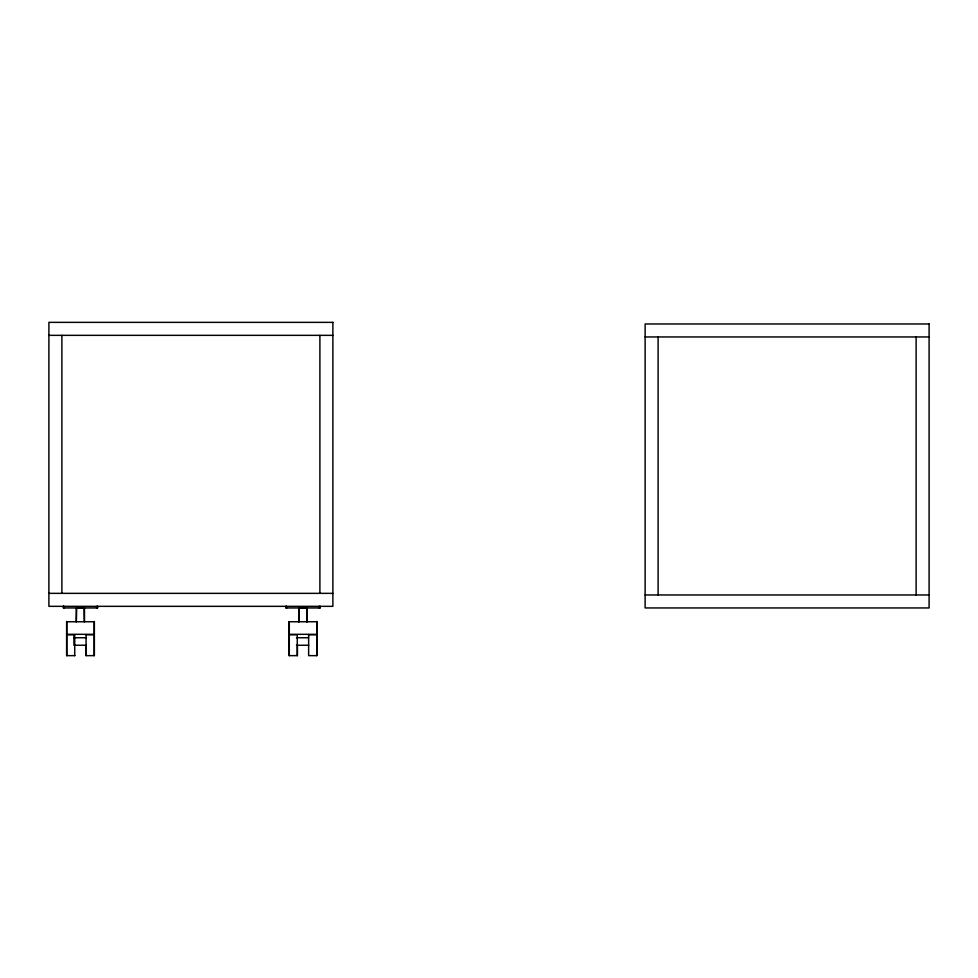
<?xml version="1.0" encoding="UTF-8"?>
<svg xmlns="http://www.w3.org/2000/svg" width="978" height="978" viewBox="0 0 978 978"><rect width="100%" height="100%" fill="white"/><g stroke="black" fill="none" stroke-linecap="round" stroke-linejoin="round"><path stroke-width="1.47" d="M76.235 621.788L76.48 608.145L76.394 621.788M83.851 608.279L84.487 608.194L84.487 621.788M298.779 621.788L298.779 608.169L299.402 608.279M306.872 621.788L306.872 608.169L307.006 621.788M76.48 608.218L80 607.986M84.084 608.255L84.328 621.788M298.913 621.788L298.913 608.169L299.708 608.071M299.586 608.071L302.544 607.986M48.9 335.344L332.875 335.344M645.125 336.958L929.1 336.958M48.9 593.353L332.875 593.353M645.125 594.966L929.1 594.966M66.614 621.751L94.365 621.751M289.17 621.751L316.884 621.751M66.614 634.319L94.206 634.319M289.17 634.319L316.75 634.319M66.614 634.783L74.731 634.783L74.731 655.639M86.088 634.783L94.206 634.783M289.17 634.783L297.275 634.783L297.275 655.639M308.632 634.783L316.75 634.783M73.925 637.742L86.088 637.742M296.468 637.742L308.632 637.742M86.247 645.248L73.925 645.248L73.925 634.575M296.468 645.248L308.767 645.248M74.89 655.639L66.614 655.639L66.614 621.556M303.119 607.986L306.921 608.145M80.575 607.986L84.242 608.108M916.117 336.958L916.117 594.966M658.108 336.958L658.108 594.966M320.124 606.336L320.124 607.961L285.918 607.961L285.918 606.336M319.892 335.344L319.892 593.353M320.002 606.336L320.002 607.961M319.183 606.336L319.183 607.961M316.884 621.556L316.884 655.639L308.632 655.639L308.632 634.575M316.75 621.556L316.75 655.639M297.41 645.101L297.41 655.639L289.17 655.639L289.17 621.556M289.292 621.556L289.292 655.639M286.725 606.336L286.725 607.961M286.053 606.336L286.053 607.961M97.617 606.336L97.617 607.961L63.374 607.961L63.374 606.336M97.445 606.336L97.445 607.961M96.639 606.336L96.639 607.961M94.365 621.556L94.365 655.639L86.088 655.639L86.088 634.575M94.206 621.556L94.206 655.639M86.247 644.967L86.247 655.639M66.785 621.556L66.785 655.639M64.181 606.336L64.181 607.961M63.533 606.336L63.533 607.961M61.883 335.344L61.883 593.353M332.875 322.361L48.9 322.361L48.9 606.336L332.875 606.336L332.875 322.361M929.1 323.975L645.125 323.975L645.125 607.949L929.1 607.949L929.1 323.975"/></g></svg>
